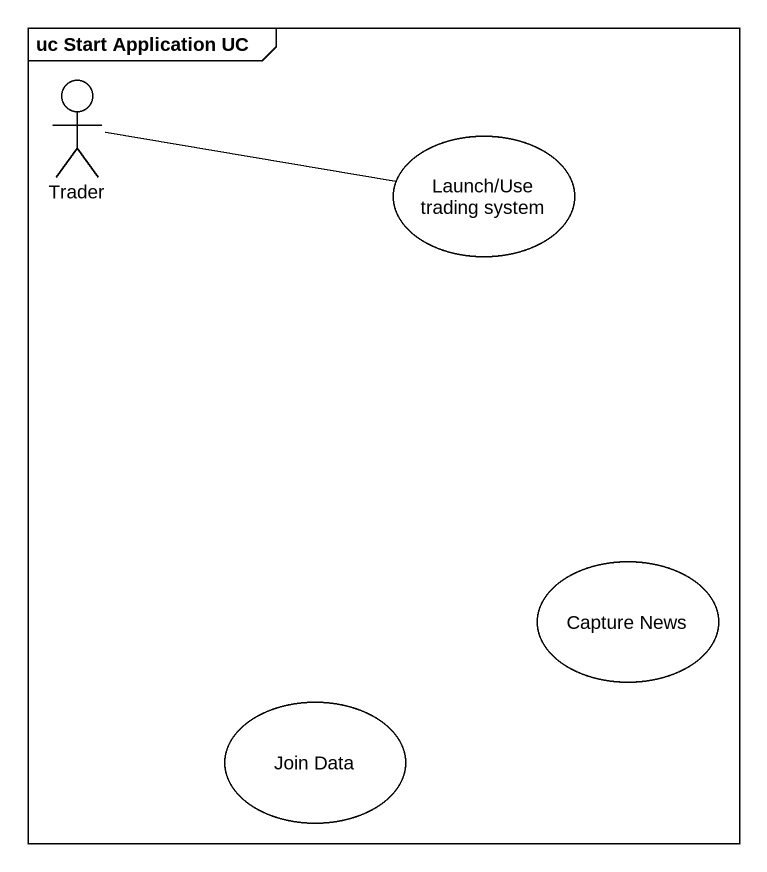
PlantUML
@startuml
mainframe uc Start Application UC
actor Trader
usecase "Launch/Use trading system" as Launch_Use_trading_system
usecase "Capture News" as Capture_News
usecase "Join Data" as Join_Data
Trader -right- Launch_Use_trading_system
@enduml
